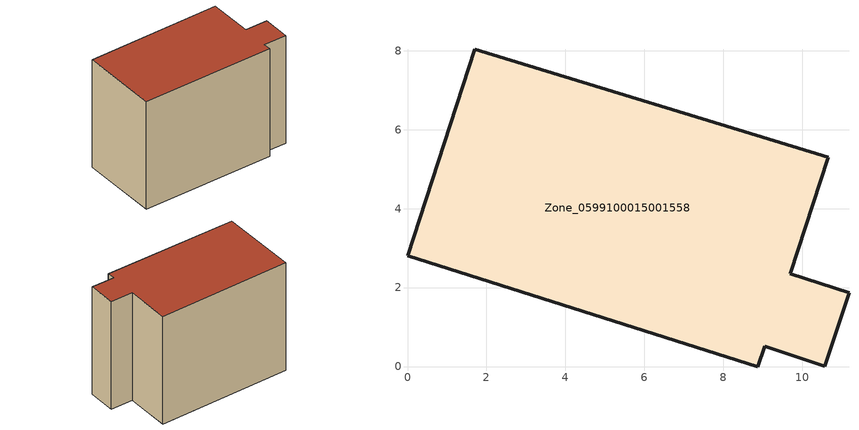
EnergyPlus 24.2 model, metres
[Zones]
Zone_0599100015001558
 floor ground (C_G): 0,2.8 1.7,8.03 10.65,5.31 9.69,2.35 11.18,1.87 10.57,0.01 9.04,0.51 8.88,0 z0.88
 wall outside (C_F): 1.7,8.03 0,2.8 8.88,0 9.04,0.51 10.57,0.01 11.18,1.87 9.69,2.35 10.65,5.31 1.7,8.03 z0.88:8.76
 roof outside (C_R): 9.69,2.35 10.65,5.31 1.7,8.03 0,2.8 8.88,0 9.04,0.51 10.57,0.01 11.18,1.87 z8.76
[BUILDING]
Pand.0599100015001558: North Axis=0; Terrain=City; Loads Convergence Tolerance Value=0.04; Temperature Convergence Tolerance Value=0.4; Solar Distribution=FullExterior; Maximum Number of Warmup Days=25; Minimum Number of Warmup Days=1
[Site:Location]
Rotterdam.The.Hague.AP_ZH_NLD Design_Conditions: Latitude=51.96; Longitude=4.45; Time Zone=1; Elevation=-4.5
[SITE:GROUNDTEMPERATURE:BUILDINGSURFACE]
18, 18, 18, 18, 18, 18, 18, 18, 18, 18, 18, 18
[MATERIAL] Thermal Absorptance=0.9; Solar Absorptance=0.7; Visible Absorptance=0.7
Name | Roughness | Thickness | Conductivity | Density | Specific Heat
G.TI.1965-1974 | MediumSmooth | 0.15 | 0.882353 | 540 | 1210
F.TI.1965-1974 | Rough | 0.3 | 0.697674 | 1920 | 840
R.TI.1965-1974 | MediumRough | 0.2 | 0.232558 | 1500 | 1000
[CONSTRUCTION]
C_G: G.TI.1965-1974
C_F: F.TI.1965-1974
C_R: R.TI.1965-1974
[ZONE]
Zone_0599100015001558: Type=1; Multiplier=1; Ceiling Height=Autocalculate; Volume=Autocalculate; Floor Area=autocalculate; Part of Total Floor Area=Yes
[ZONEINFILTRATION:DESIGNFLOWRATE]
Infil_Zone_0599100015001558: Zone or ZoneList or Space or SpaceList=Zone_0599100015001558; Schedule=AlwaysOn; Design Flow Rate Calculation Method=Flow/Area; Flow Rate per Floor Area=0.003; Constant Term Coefficient=1; Temperature Term Coefficient=0; Velocity Term Coefficient=0; Velocity Squared Term Coefficient=0
[HVACTEMPLATE:ZONE:IDEALLOADSAIRSYSTEM]
Zone_0599100015001558: Maximum Heating Supply Air Temperature=50; Minimum Cooling Supply Air Temperature=13; Maximum Heating Supply Air Humidity Ratio=0.0156; Minimum Cooling Supply Air Humidity Ratio=0.0077; Heating Limit=NoLimit; Cooling Limit=NoLimit; Dehumidification Control Type=ConstantSensibleHeatRatio; Cooling Sensible Heat Ratio=0.7; Dehumidification Setpoint=60; Humidification Control Type=None; Humidification Setpoint=30; Outdoor Air Method=None; Outdoor Air Flow Rate per Person=0.00944; Outdoor Air Flow Rate per Zone Floor Area=0; Outdoor Air Flow Rate per Zone=0; Demand Controlled Ventilation Type=None; Outdoor Air Economizer Type=NoEconomizer; Heat Recovery Type=None; Sensible Heat Recovery Effectiveness=0.7; Latent Heat Recovery Effectiveness=0.65
[ZONECONTROL:THERMOSTAT]
ThermostatControl_Zone_0599100015001558: Zone or ZoneList=Zone_0599100015001558; Control Type Schedule=DualSetpointControlType; Control 1=Thermostat_Zone_0599100015001558; Temperature Difference Between Cutout And Setpoint=0
[THERMOSTATSETPOINT:DUALSETPOINT]
Thermostat_Zone_0599100015001558: Heating Setpoint Temperature Schedule=HeatingSetpoint_Zone_0599100015001558; Cooling Setpoint Temperature Schedule=CoolingSetpoint_Zone_0599100015001558
[SCHEDULE:COMPACT]
HeatingSetpoint_Zone_0599100015001558: Through: 12/31, For: AllDays, Until: 24:00, 21
CoolingSetpoint_Zone_0599100015001558: Through: 12/31, For: AllDays, Until: 24:00, 24
DualSetpointControlType: Through: 12/31, For: AllDays, Until: 24:00, 4
AlwaysOn: Through: 12/31, For: AllDays, Until: 24:00, 1
